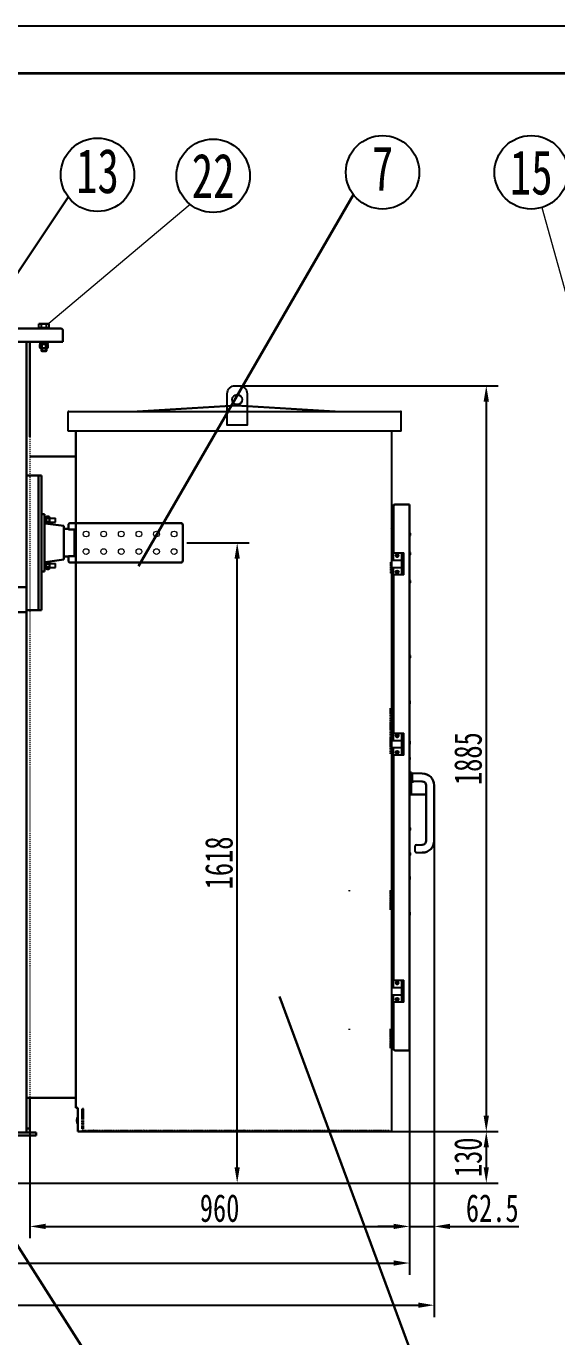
# Model space of a CAD drawing. Extents: x 54056 to 359947, y -41534 to 373650.
# Drawn here: x 81419 to 82760, y -27429 to -24117 of the extents above; entities that cross this region are included whole.
import ezdxf
from ezdxf.enums import TextEntityAlignment as Align

# ---------------------------------------------------------------- set-up
doc = ezdxf.new("R2010")
doc.units = 0
doc.header["$LTSCALE"] = 3
doc.header["$MEASUREMENT"] = 0
doc.linetypes.add('AI-Linetype-3', pattern=[1.693333, 0.846667, -0.846667])
doc.linetypes.add('HIDDEN', pattern=[0.2, 0.1, -0.1])
doc.layers.get('0').update_dxf_attribs({"linetype": 'CONTINUOUS', "lineweight": 30})
doc.layers.get('DEFPOINTS').update_dxf_attribs({"linetype": 'CONTINUOUS', "lineweight": 20})
for name, color, linetype, lineweight in [('02', 1, 'CONTINUOUS', 18), ('11', 3, 'CONTINUOUS', 18), ('DIM', 4, 'CONTINUOUS', 20), ('标注、文本', 3, 'CONTINUOUS', 25), ('粗实线', 7, 'CONTINUOUS', 35)]:
    doc.layers.add(name, color=color, linetype=linetype, lineweight=lineweight)
for name, color, linetype in [('02___PRT_ALL_AXES', 7, 'CONTINUOUS'), ('08', 1, 'CONTINUOUS'), ('CHAMFER', 7, 'CONTINUOUS'), ('DEFAULT_2', 8, 'HIDDEN'), ('ROUNDS', 7, 'CONTINUOUS')]:
    doc.layers.add(name, color=color, linetype=linetype)
doc.styles.get("Standard").update_dxf_attribs({"font": 'STFANGSO.TTF', "width": 0.7})
doc.dimstyles.new('1-15', dxfattribs={"dimscale": 20, "dimtxt": 3.5, "dimasz": 2, "dimexe": 1.5, "dimexo": 0.5, "dimgap": 0.5, "dimtad": 1, "dimtoh": 1, "dimdec": 1, "dimdsep": 46, "dimtxsty": 'Standard', "dimcen": 2.5, "dimclrd": 3, "dimclre": 3, "dimclrt": 3, "dimadec": 0, "dimazin": 2, "dimtfac": 1, "dimtdec": 1, "dimtmove": 0, "dimatfit": 2, "dimfxl": 1, "dimarcsym": 0})

# ---------------------------------------------------------------- blocks, each defined once
blk = doc.blocks.new('*D20')
at = {"color": 3, "linetype": 'ByBlock', "lineweight": -2, "transparency": 16777216}
for p, q in [((81824.8, -25422.2), (81982.3, -25422.2)), ((81952.3, -27000.2), (81952.3, -25462.2)), ((81103.3, -27040.2), (81982.3, -27040.2))]:
    blk.add_line(p, q, dxfattribs=at)
at = {"color": 3, "linetype": 'ByBlock', "transparency": 16777216}
for points in [[(81945.6, -25462.2), (81958.9, -25462.2), (81952.3, -25422.2)], [(81945.6, -27000.2), (81958.9, -27000.2), (81952.3, -27040.2)]]:
    blk.add_solid(points, dxfattribs=at)
at = {"layer": 'DEFPOINTS', "color": 0, "linetype": 'ByBlock', "transparency": 16777216}
for p in [(81814.8, -25422.2), (81952.3, -25422.2), (81093.3, -27040.2)]:
    blk.add_point(p, dxfattribs=at)
at = {"color": 3, "linetype": 'ByBlock', "lineweight": 30, "transparency": 16777216, "insert": (81906.4, -26231.2), "char_height": 70, "attachment_point": 5, "rotation": 90}
blk.add_mtext('1618', dxfattribs=at)
blk = doc.blocks.new('*D29')
at = {"color": 3, "linetype": 'ByBlock', "lineweight": -2, "transparency": 16777216}
for p, q in [((82387.8, -26680.4), (82387.8, -27179.9)), ((81427.8, -26835.2), (81427.8, -27179.9)), ((81467.8, -27149.9), (82347.8, -27149.9))]:
    blk.add_line(p, q, dxfattribs=at)
at = {"color": 3, "linetype": 'ByBlock', "transparency": 16777216}
for points in [[(81467.8, -27143.2), (81467.8, -27156.5), (81427.8, -27149.9)], [(82347.8, -27143.2), (82347.8, -27156.5), (82387.8, -27149.9)]]:
    blk.add_solid(points, dxfattribs=at)
at = {"layer": 'DEFPOINTS', "color": 0, "linetype": 'ByBlock', "transparency": 16777216}
for p in [(82387.8, -26670.4), (81427.8, -26825.2), (82387.8, -27149.9)]:
    blk.add_point(p, dxfattribs=at)
at = {"color": 3, "linetype": 'ByBlock', "lineweight": 30, "transparency": 16777216, "insert": (81907.8, -27103.9), "char_height": 70, "attachment_point": 5}
blk.add_mtext('960', dxfattribs=at)
blk = doc.blocks.new('*D30')
at = {"color": 3, "linetype": 'ByBlock', "lineweight": -2, "transparency": 16777216}
for p, q in [((82450.2, -26115.2), (82450.2, -27179.9)), ((82387.8, -27118.7), (82387.8, -27179.9)), ((82347.8, -27149.9), (82307.8, -27149.9)), ((82387.8, -27149.9), (82450.2, -27149.9)), ((82490.2, -27149.9), (82664.2, -27149.9))]:
    blk.add_line(p, q, dxfattribs=at)
at = {"color": 3, "linetype": 'ByBlock', "transparency": 16777216}
for points in [[(82347.8, -27143.2), (82347.8, -27156.5), (82387.8, -27149.9)], [(82490.2, -27143.2), (82490.2, -27156.5), (82450.2, -27149.9)]]:
    blk.add_solid(points, dxfattribs=at)
at = {"layer": 'DEFPOINTS', "color": 0, "linetype": 'ByBlock', "transparency": 16777216}
for p in [(82450.2, -26105.2), (82387.8, -27108.7), (82387.8, -27149.9)]:
    blk.add_point(p, dxfattribs=at)
at = {"color": 3, "linetype": 'ByBlock', "lineweight": 30, "transparency": 16777216, "insert": (82597.2, -27104), "char_height": 70, "attachment_point": 5}
blk.add_mtext('62.5', dxfattribs=at)
blk = doc.blocks.new('*D39')
at = {"color": 3, "linetype": 'ByBlock', "lineweight": -2, "transparency": 16777216}
for p, q in [((78919.8, -26731.8), (78919.8, -27272.4)), ((82387.8, -26944.9), (82387.8, -27272.4)), ((78959.8, -27242.4), (82347.8, -27242.4))]:
    blk.add_line(p, q, dxfattribs=at)
at = {"color": 3, "linetype": 'ByBlock', "transparency": 16777216}
for points in [[(78959.8, -27235.7), (78959.8, -27249.1), (78919.8, -27242.4)], [(82347.8, -27235.7), (82347.8, -27249.1), (82387.8, -27242.4)]]:
    blk.add_solid(points, dxfattribs=at)
at = {"layer": 'DEFPOINTS', "color": 0, "linetype": 'ByBlock', "transparency": 16777216}
for p in [(78919.8, -26721.8), (82387.8, -26934.9), (82387.8, -27242.4)]:
    blk.add_point(p, dxfattribs=at)
at = {"color": 3, "linetype": 'ByBlock', "lineweight": 30, "transparency": 16777216, "insert": (80653.8, -27196.6), "char_height": 70, "attachment_point": 5}
blk.add_mtext('3541', dxfattribs=at)
blk = doc.blocks.new('*D40')
at = {"color": 3, "linetype": 'ByBlock', "lineweight": -2, "transparency": 16777216}
for p, q in [((78857.3, -26436.5), (78857.3, -27379)), ((82450.2, -26935.8), (82450.2, -27379)), ((78897.3, -27349), (82410.2, -27349))]:
    blk.add_line(p, q, dxfattribs=at)
at = {"color": 3, "linetype": 'ByBlock', "transparency": 16777216}
for points in [[(78897.3, -27342.3), (78897.3, -27355.6), (78857.3, -27349)], [(82410.2, -27342.3), (82410.2, -27355.6), (82450.2, -27349)]]:
    blk.add_solid(points, dxfattribs=at)
at = {"layer": 'DEFPOINTS', "color": 0, "linetype": 'ByBlock', "transparency": 16777216}
for p in [(78857.3, -26426.5), (82450.2, -26925.8), (82450.2, -27349)]:
    blk.add_point(p, dxfattribs=at)
at = {"color": 3, "linetype": 'ByBlock', "lineweight": 30, "transparency": 16777216, "insert": (80653.8, -27303.1), "char_height": 70, "attachment_point": 5}
blk.add_mtext('3666', dxfattribs=at)
blk = doc.blocks.new('*D47')
at = {"color": 3, "linetype": 'ByBlock', "lineweight": -2, "transparency": 16777216}
for p, q in [((81962.3, -25025.2), (82612, -25025.2)), ((82582, -25065.2), (82582, -26870.2)), ((82142.4, -26910.2), (82612, -26910.2))]:
    blk.add_line(p, q, dxfattribs=at)
at = {"color": 3, "linetype": 'ByBlock', "transparency": 16777216}
for points in [[(82575.3, -25065.2), (82588.7, -25065.2), (82582, -25025.2)], [(82575.3, -26870.2), (82588.7, -26870.2), (82582, -26910.2)]]:
    blk.add_solid(points, dxfattribs=at)
at = {"layer": 'DEFPOINTS', "color": 0, "linetype": 'ByBlock', "transparency": 16777216}
for p in [(81952.3, -25025.2), (82132.4, -26910.2), (82582, -26910.2)]:
    blk.add_point(p, dxfattribs=at)
at = {"color": 3, "linetype": 'ByBlock', "lineweight": 30, "transparency": 16777216, "insert": (82536.1, -25967.7), "char_height": 70, "attachment_point": 5, "rotation": 90}
blk.add_mtext('1885', dxfattribs=at)
blk = doc.blocks.new('*D48')
at = {"color": 3, "linetype": 'ByBlock', "lineweight": -2, "transparency": 16777216}
for p, q in [((82360.9, -26910.2), (82612, -26910.2)), ((82582, -26950.2), (82582, -27000.2)), ((81054.8, -27040.2), (82612, -27040.2))]:
    blk.add_line(p, q, dxfattribs=at)
at = {"color": 3, "linetype": 'ByBlock', "transparency": 16777216}
for points in [[(82575.3, -26950.2), (82588.7, -26950.2), (82582, -26910.2)], [(82575.3, -27000.2), (82588.7, -27000.2), (82582, -27040.2)]]:
    blk.add_solid(points, dxfattribs=at)
at = {"layer": 'DEFPOINTS', "color": 0, "linetype": 'ByBlock', "transparency": 16777216}
for p in [(82350.9, -26910.2), (81044.8, -27040.2), (82582, -27040.2)]:
    blk.add_point(p, dxfattribs=at)
at = {"color": 3, "linetype": 'ByBlock', "lineweight": 30, "transparency": 16777216, "insert": (82536.1, -26975.2), "char_height": 70, "attachment_point": 5, "rotation": 90}
blk.add_mtext('130', dxfattribs=at)

msp = doc.modelspace()

# ---------------------------------------------------------------- linework, layer by layer
at = {"color": 1, "linetype": 'ByBlock'}
for p, q in [((81702.897, -25481.662), (82246.013, -24542.281)), ((80972.264, -25374.56), (81525.418, -24548.529)), ((80917.324, -26447.207), (81587.456, -27496.862)), ((82059.49, -26568.58), (82401.712, -27493.768))]:
    msp.add_line(p, q, dxfattribs=at)
at = {"color": 7, "linetype": 'Continuous'}
for p, q in [((79543.75, -24880.213), (81505.75, -24880.213)), ((81450.918, -24877.713), (81451.874, -24877.713)), ((81456.379, -24877.713), (81459.246, -24877.713)), ((81468.254, -24877.713), (81471.121, -24877.713)), ((81475.626, -24877.713), (81476.582, -24877.713)), ((81511.75, -24914.213), (81511.75, -24886.213)), ((81511.75, -24914.213), (81358.75, -24914.213)), ((81427.75, -24914.213), (81427.75, -25154.013)), ((81453.735, -24928.109), (81453.735, -24922.317)), ((81454.55, -24919.813), (81472.95, -24919.813)), ((81456.239, -24930.613), (81471.261, -24930.613)), ((81457.4, -24930.613), (81457.4, -24936.768)), ((81470.1, -24936.768), (81457.4, -24936.768)), ((81458.67, -24938.038), (81457.4, -24936.768)), ((81458.353, -24938.038), (81469.148, -24938.038)), ((81458.743, -24928.109), (81458.743, -24922.317)), ((81468.758, -24928.109), (81468.758, -24922.317)), ((81468.83, -24938.038), (81470.1, -24936.768)), ((81470.1, -24930.613), (81470.1, -24936.768)), ((81472.754, -24919.813), (81472.754, -24919.807)), ((81472.95, -24919.813), (81472.95, -24917.04)), ((81473.765, -24928.109), (81473.765, -24922.317)), ((81949.75, -25075.013), (81699.75, -25090.013)), ((81949.75, -25075.013), (82199.75, -25090.013)), ((81544.75, -26850.213), (81544.75, -25140.013)), ((81457.75, -25252.213), (81419.75, -25252.213)), ((81449.75, -25252.213), (81449.75, -25592.213)), ((81457.75, -25252.213), (81457.75, -25592.213)), ((82347.25, -25447.213), (82347.25, -25329.213)), ((82350.294, -25325.827), (82351.25, -25325.213)), ((82351.25, -25325.213), (82387.75, -25325.213)), ((82387.75, -26705.213), (82387.75, -25325.213)), ((81469.35, -25372.413), (81469.35, -25357.013)), ((81475.529, -25355.828), (81471.571, -25355.828)), ((81475.529, -25360.27), (81471.571, -25360.27)), ((81475.529, -25369.155), (81471.571, -25369.155)), ((81477.75, -25358.049), (81477.75, -25371.377)), ((81469.35, -25372.413), (81467.077, -25372.413)), ((81469.35, -25372.244), (81469.344, -25372.245)), ((81475.529, -25373.598), (81471.571, -25373.598)), ((82342.518, -25392.213), (82347.25, -25392.213)), ((82344.25, -25388.213), (82347.25, -25388.213)), ((81469.35, -25487.413), (81467.077, -25487.413)), ((81469.35, -25487.244), (81469.344, -25487.245)), ((81469.35, -25487.413), (81469.35, -25472.013)), ((81475.529, -25470.828), (81471.571, -25470.828)), ((81475.529, -25475.27), (81471.571, -25475.27)), ((81475.529, -25484.155), (81471.571, -25484.155)), ((81475.529, -25488.598), (81471.571, -25488.598)), ((81477.75, -25473.049), (81477.75, -25486.377)), ((82347.25, -25902.903), (82347.25, -25503.213)), ((81419.75, -25534.213), (80816.315, -25534.213)), ((81419.75, -25504.213), (81419.75, -25567.213)), ((80816.315, -25597.213), (81419.75, -25597.213)), ((81457.75, -25592.213), (81419.75, -25592.213)), ((82347.25, -26273.213), (82347.25, -25958.903)), ((82430.25, -26175.213), (82430.25, -26035.213)), ((82450.25, -26175.213), (82450.25, -26035.213)), ((82347.25, -26527.213), (82347.25, -26273.213)), ((82347.25, -26701.213), (82347.25, -26583.213)), ((82342.518, -26638.213), (82347.25, -26638.213)), ((82344.25, -26642.213), (82347.25, -26642.213)), ((82350.294, -26704.598), (82351.25, -26705.213)), ((82351.25, -26705.213), (82387.75, -26705.213)), ((81427.75, -26912.213), (81427.75, -26825.213)), ((81544.75, -26850.213), (81549.75, -26850.213)), ((81549.75, -26910.213), (81549.75, -26850.213)), ((81443.75, -26912.213), (79605.75, -26912.213)), ((79605.75, -26920.213), (81443.75, -26920.213)), ((81427.75, -26902.213), (81419.75, -26902.213)), ((81419.75, -26909.213), (81419.75, -26912.213)), ((81443.75, -26912.213), (81443.75, -26920.213)), ((81549.75, -26910.213), (82338.25, -26910.213))]:
    msp.add_line(p, q, dxfattribs=at)
at = {"color": 3, "linetype": 'Continuous'}
for p, q in [((81419.75, -26909.213), (81419.75, -24914.213)), ((81427.75, -25204.013), (81544.75, -25204.013)), ((82342.25, -25391.713), (82347.25, -25391.713)), ((82344.25, -25390.213), (82347.25, -25390.213)), ((82391.75, -26027.713), (82391.75, -26058.213)), ((82397.75, -26026.213), (82394.75, -26026.213)), ((82397.75, -26025.213), (82397.75, -26026.213)), ((82391.75, -26058.213), (82427.103, -26058.213)), ((82344.25, -26640.213), (82347.25, -26640.213)), ((81419.75, -26825.213), (81544.75, -26825.213))]:
    msp.add_line(p, q, dxfattribs=at)
at = {"color": 2, "linetype": 'Continuous'}
for p, q in [((81458.353, -24938.038), (81458.353, -24930.613)), ((81469.148, -24938.038), (81469.148, -24930.613))]:
    msp.add_line(p, q, dxfattribs=at)
at = {"color": 6, "linetype": 'Continuous'}
for p, q in [((81457.75, -25349.713), (81464.75, -25349.713)), ((81464.75, -25494.713), (81464.75, -25349.713)), ((81513.75, -25379.713), (81466.75, -25373.597)), ((81513.75, -25464.713), (81513.75, -25379.713)), ((81525.75, -25387.213), (81513.75, -25387.213)), ((81525.75, -25377.213), (81525.75, -25388.672)), ((81540.75, -25388.672), (81525.75, -25388.672)), ((81530.75, -25372.213), (81809.75, -25372.213)), ((81540.75, -25455.754), (81540.75, -25388.672)), ((81542.75, -25453.66), (81542.75, -25390.766)), ((81814.75, -25377.213), (81814.75, -25467.213)), ((81513.75, -25464.713), (81466.75, -25470.828)), ((81525.75, -25457.213), (81513.75, -25457.213)), ((81525.75, -25455.754), (81525.75, -25467.213)), ((81540.75, -25455.754), (81525.75, -25455.754)), ((81457.75, -25494.713), (81464.75, -25494.713)), ((81530.75, -25472.213), (81809.75, -25472.213))]:
    msp.add_line(p, q, dxfattribs=at)
at = {"color": 7, "linetype": 'Continuous'}
for centre, radius, start, end in [((81505.75, -24886.213), 6, 0, 90), ((81456.239, -24922.317), 2.504, 90, 179.999794), ((81456.239, -24928.109), 2.504, 180.000002, 270), ((81471.261, -24922.317), 2.504, 0, 90), ((81471.261, -24928.109), 2.504, 270, 359.999871), ((82351.25, -25329.213), 4, 97.5, 180), ((82383.75, -25329.213), 4, 0, 5.612139), ((81471.571, -25358.049), 2.221, 90.000206, 180), ((81471.571, -25371.377), 2.221, 180, 270), ((81475.529, -25358.049), 2.221, 0, 90), ((81475.529, -25371.377), 2.221, 270.000129, 0), ((82344.25, -25386.213), 2, 180, 270), ((81471.571, -25473.049), 2.221, 90.000206, 180), ((81471.571, -25486.377), 2.221, 180, 270), ((81475.529, -25473.049), 2.221, 0, 90), ((81475.529, -25486.377), 2.221, 270.000129, 0), ((82420.25, -26035.213), 30, 0, 90), ((82420.25, -26035.213), 10, 0, 90), ((82420.25, -26175.213), 30, 270, 0), ((82420.25, -26175.213), 10, 270, 0), ((82344.25, -26644.213), 2, 90, 180), ((82351.25, -26701.213), 4, 180, 262.5), ((82383.75, -26701.213), 4, 354.387861, 0)]:
    msp.add_arc(centre, radius, start, end, dxfattribs=at)
at = {"color": 6, "linetype": 'Continuous'}
for centre, radius, start, end in [((81530.75, -25377.213), 5, 90, 180), ((80791.149, -26107.088), 1038.279, 43.623292, 43.783031), ((81809.75, -25377.213), 5, 0, 90), ((81530.75, -25467.213), 5, 180, 270), ((80791.15, -24737.339), 1038.278, 316.216969, 316.376708), ((81809.75, -25467.213), 5, 270, 0)]:
    msp.add_arc(centre, radius, start, end, dxfattribs=at)
at = {"color": 3, "linetype": 'Continuous'}
for centre, start, end in [((82344.25, -25386.213), 240, 270), ((82344.25, -26644.213), 90, 120)]:
    msp.add_arc(centre, 4, start, end, dxfattribs=at)
at = {"color": 7, "linetype": 'Continuous'}
for centre, start_param, end_param in [((81463.75, -24916.54), 4.50586417, 4.7015192), ((81463.75, -24917.04), -1.74572081, -1.55277716)]:
    msp.add_ellipse(centre, major_axis=(0, 15.935), ratio=0.57735027, start_param=start_param, end_param=end_param, dxfattribs=at)
at = {"color": 7, "linetype": 'Continuous', "extrusion": (0, 0, -1)}
for centre, start_param, end_param in [((81466.577, -25364.713), 4.50335866, 4.6994016), ((81467.077, -25364.713), -1.74207878, -1.54954947), ((81466.577, -25479.713), 4.50335866, 4.6994016), ((81467.077, -25479.713), -1.74207878, -1.54954947)]:
    msp.add_ellipse(centre, major_axis=(-13.337, 0), ratio=0.57735027, start_param=start_param, end_param=end_param, dxfattribs=at)
at = {"color": 7, "linetype": 'Continuous'}
for points, knots in [([(81457.4, -24920.288), (81457.073, -24920.166), (81456.37, -24920.061), (81455.291, -24920.145), (81454.083, -24920.746), (81453.735, -24921.759), (81453.735, -24922.317)], [0, 0, 0, 0, 0.21402881, 0.42639064, 0.65847804, 1, 1, 1, 1]), ([(81453.735, -24928.109), (81453.735, -24928.667), (81454.083, -24929.679), (81455.291, -24930.281), (81456.37, -24930.364), (81457.073, -24930.26), (81457.4, -24930.137)], [0, 0, 0, 0, 0.34145674, 0.57354176, 0.78593156, 1, 1, 1, 1]), ([(81458.743, -24922.317), (81458.743, -24921.811), (81458.471, -24920.908), (81457.724, -24920.409), (81457.4, -24920.288)], [0, 0, 0, 0, 0.5933627, 1, 1, 1, 1]), ([(81457.4, -24930.137), (81457.725, -24930.016), (81458.471, -24929.518), (81458.743, -24928.614), (81458.743, -24928.109)], [0, 0, 0, 0, 0.40666675, 1, 1, 1, 1]), ([(81468.758, -24922.317), (81468.758, -24922.071), (81468.598, -24921.572), (81468.066, -24921.035), (81467.414, -24920.666), (81466.473, -24920.339), (81465.24, -24920.141), (81463.751, -24920.078), (81462.261, -24920.141), (81461.028, -24920.338), (81460.087, -24920.666), (81459.435, -24921.035), (81458.902, -24921.572), (81458.743, -24922.071), (81458.743, -24922.317)], [0, 0, 0, 0, 0.06199823, 0.12437312, 0.18692444, 0.24953569, 0.37469455, 0.49995138, 0.62521328, 0.75039149, 0.81301921, 0.8755882, 0.93799288, 1, 1, 1, 1]), ([(81458.743, -24928.109), (81458.743, -24928.355), (81458.902, -24928.853), (81459.434, -24929.39), (81460.086, -24929.76), (81461.027, -24930.087), (81462.26, -24930.285), (81463.749, -24930.348), (81465.239, -24930.285), (81466.472, -24930.087), (81467.413, -24929.76), (81468.065, -24929.391), (81468.598, -24928.854), (81468.758, -24928.355), (81468.758, -24928.109)], [0, 0, 0, 0, 0.06199761, 0.12437229, 0.18692411, 0.24953496, 0.37469347, 0.49995046, 0.62521269, 0.75039194, 0.81302006, 0.87558856, 0.93799121, 1, 1, 1, 1]), ([(81470.1, -24920.288), (81469.775, -24920.41), (81469.029, -24920.908), (81468.758, -24921.811), (81468.758, -24922.317)], [0, 0, 0, 0, 0.40667188, 1, 1, 1, 1]), ([(81468.758, -24928.109), (81468.758, -24928.614), (81469.029, -24929.518), (81469.775, -24930.016), (81470.1, -24930.138)], [0, 0, 0, 0, 0.59330645, 1, 1, 1, 1]), ([(81473.765, -24922.317), (81473.765, -24921.759), (81473.417, -24920.746), (81472.209, -24920.145), (81471.13, -24920.061), (81470.427, -24920.166), (81470.1, -24920.288)], [0, 0, 0, 0, 0.34149275, 0.57356865, 0.78594439, 1, 1, 1, 1]), ([(81470.1, -24930.138), (81470.427, -24930.26), (81471.13, -24930.364), (81472.209, -24930.281), (81473.417, -24929.68), (81473.765, -24928.667), (81473.765, -24928.109)], [0, 0, 0, 0, 0.21404041, 0.42641215, 0.65850915, 1, 1, 1, 1]), ([(82347.25, -25329.213), (82347.25, -25328.964), (82347.385, -25328.425), (82347.698, -25327.978), (82347.885, -25327.758)], [0, 0, 0, 0, 0.46220501, 1, 1, 1, 1]), ([(82347.885, -25327.758), (82348.07, -25327.54), (82348.509, -25327.114), (82348.989, -25326.738), (82349.25, -25326.546)], [0, 0, 0, 0, 0.46848833, 1, 1, 1, 1]), ([(82349.25, -25326.546), (82349.417, -25326.423), (82349.762, -25326.18), (82350.114, -25325.945), (82350.294, -25325.827)], [0, 0, 0, 0, 0.49032365, 1, 1, 1, 1]), ([(81470.166, -25359.714), (81470.022, -25359.566), (81469.801, -25359.228), (81469.642, -25358.671), (81469.592, -25358.12), (81469.628, -25357.38), (81469.896, -25356.571), (81470.659, -25355.954), (81471.243, -25355.828), (81471.571, -25355.828)], [0, 0, 0, 0, 0.12086787, 0.23040295, 0.33683173, 0.44300844, 0.66582305, 0.80783305, 1, 1, 1, 1]), ([(81471.571, -25373.598), (81471.243, -25373.598), (81470.66, -25373.471), (81469.897, -25372.855), (81469.628, -25372.046), (81469.592, -25371.305), (81469.642, -25370.755), (81469.801, -25370.198), (81470.022, -25369.86), (81470.166, -25369.712)], [0, 0, 0, 0, 0.19213955, 0.33415834, 0.55696957, 0.66315436, 0.76959362, 0.87913596, 1, 1, 1, 1]), ([(81471.571, -25369.155), (81471.353, -25369.155), (81470.911, -25369.014), (81470.434, -25368.541), (81470.107, -25367.963), (81469.816, -25367.128), (81469.641, -25366.035), (81469.585, -25364.713), (81469.641, -25363.392), (81469.816, -25362.298), (81470.107, -25361.463), (81470.434, -25360.884), (81470.911, -25360.412), (81471.353, -25360.27), (81471.571, -25360.27)], [0, 0, 0, 0, 0.06199776, 0.12437268, 0.18692419, 0.24953559, 0.37469468, 0.49995174, 0.6252139, 0.75039231, 0.81302006, 0.87558907, 0.93799346, 1, 1, 1, 1]), ([(81471.571, -25360.27), (81471.28, -25360.27), (81470.758, -25360.17), (81470.321, -25359.873), (81470.166, -25359.714)], [0, 0, 0, 0, 0.56614413, 1, 1, 1, 1]), ([(81470.166, -25369.712), (81470.321, -25369.552), (81470.758, -25369.256), (81471.28, -25369.155), (81471.571, -25369.155)], [0, 0, 0, 0, 0.43384932, 1, 1, 1, 1]), ([(81475.529, -25355.828), (81475.857, -25355.828), (81476.44, -25355.954), (81477.203, -25356.571), (81477.472, -25357.379), (81477.508, -25358.12), (81477.458, -25358.671), (81477.299, -25359.228), (81477.078, -25359.566), (81476.934, -25359.714)], [0, 0, 0, 0, 0.19212095, 0.33411337, 0.55693157, 0.66312148, 0.76956642, 0.87911667, 1, 1, 1, 1]), ([(81476.934, -25359.714), (81476.779, -25359.873), (81476.342, -25360.17), (81475.82, -25360.27), (81475.529, -25360.27)], [0, 0, 0, 0, 0.43388917, 1, 1, 1, 1]), ([(81475.529, -25360.27), (81475.747, -25360.27), (81476.189, -25360.412), (81476.665, -25360.884), (81476.993, -25361.462), (81477.284, -25362.297), (81477.459, -25363.391), (81477.515, -25364.712), (81477.459, -25366.034), (81477.284, -25367.128), (81476.993, -25367.963), (81476.666, -25368.541), (81476.189, -25369.014), (81475.747, -25369.155), (81475.529, -25369.155)], [0, 0, 0, 0, 0.06199013, 0.12436241, 0.18691449, 0.24952715, 0.37469153, 0.49995449, 0.62522295, 0.75040637, 0.81303343, 0.87560302, 0.93800009, 1, 1, 1, 1]), ([(81475.529, -25369.155), (81475.82, -25369.155), (81476.342, -25369.256), (81476.779, -25369.552), (81476.934, -25369.712)], [0, 0, 0, 0, 0.56612939, 1, 1, 1, 1]), ([(81476.934, -25369.712), (81477.078, -25369.86), (81477.299, -25370.198), (81477.458, -25370.755), (81477.508, -25371.305), (81477.472, -25372.046), (81477.203, -25372.855), (81476.44, -25373.471), (81475.857, -25373.598), (81475.529, -25373.598)], [0, 0, 0, 0, 0.12085414, 0.23039089, 0.33682494, 0.44300745, 0.66583831, 0.8078558, 1, 1, 1, 1]), ([(81470.166, -25474.714), (81470.022, -25474.566), (81469.801, -25474.228), (81469.642, -25473.671), (81469.592, -25473.12), (81469.628, -25472.38), (81469.896, -25471.571), (81470.659, -25470.954), (81471.243, -25470.828), (81471.571, -25470.828)], [0, 0, 0, 0, 0.12086787, 0.23040295, 0.33683173, 0.44300844, 0.66582305, 0.80783305, 1, 1, 1, 1]), ([(81471.571, -25488.598), (81471.243, -25488.598), (81470.66, -25488.471), (81469.897, -25487.855), (81469.628, -25487.046), (81469.592, -25486.305), (81469.642, -25485.755), (81469.801, -25485.198), (81470.022, -25484.86), (81470.166, -25484.712)], [0, 0, 0, 0, 0.19213955, 0.33415834, 0.55696957, 0.66315436, 0.76959362, 0.87913596, 1, 1, 1, 1]), ([(81471.571, -25484.155), (81471.353, -25484.155), (81470.911, -25484.014), (81470.434, -25483.541), (81470.107, -25482.963), (81469.816, -25482.128), (81469.641, -25481.035), (81469.585, -25479.713), (81469.641, -25478.392), (81469.816, -25477.298), (81470.107, -25476.463), (81470.434, -25475.884), (81470.911, -25475.412), (81471.353, -25475.27), (81471.571, -25475.27)], [0, 0, 0, 0, 0.06199776, 0.12437268, 0.18692419, 0.24953559, 0.37469468, 0.49995174, 0.6252139, 0.75039231, 0.81302006, 0.87558907, 0.93799346, 1, 1, 1, 1]), ([(81471.571, -25475.27), (81471.28, -25475.27), (81470.758, -25475.17), (81470.321, -25474.873), (81470.166, -25474.714)], [0, 0, 0, 0, 0.56614413, 1, 1, 1, 1]), ([(81470.166, -25484.712), (81470.321, -25484.552), (81470.758, -25484.256), (81471.28, -25484.155), (81471.571, -25484.155)], [0, 0, 0, 0, 0.43384932, 1, 1, 1, 1]), ([(81475.529, -25470.828), (81475.857, -25470.828), (81476.44, -25470.954), (81477.203, -25471.571), (81477.472, -25472.379), (81477.508, -25473.12), (81477.458, -25473.671), (81477.299, -25474.228), (81477.078, -25474.566), (81476.934, -25474.714)], [0, 0, 0, 0, 0.19212095, 0.33411337, 0.55693157, 0.66312148, 0.76956642, 0.87911667, 1, 1, 1, 1]), ([(81476.934, -25474.714), (81476.779, -25474.873), (81476.342, -25475.17), (81475.82, -25475.27), (81475.529, -25475.27)], [0, 0, 0, 0, 0.43388917, 1, 1, 1, 1]), ([(81475.529, -25475.27), (81475.747, -25475.27), (81476.189, -25475.412), (81476.665, -25475.884), (81476.993, -25476.462), (81477.284, -25477.297), (81477.459, -25478.391), (81477.515, -25479.712), (81477.459, -25481.034), (81477.284, -25482.128), (81476.993, -25482.963), (81476.666, -25483.541), (81476.189, -25484.014), (81475.747, -25484.155), (81475.529, -25484.155)], [0, 0, 0, 0, 0.06199013, 0.12436241, 0.18691449, 0.24952715, 0.37469153, 0.49995449, 0.62522295, 0.75040637, 0.81303343, 0.87560302, 0.93800009, 1, 1, 1, 1]), ([(81475.529, -25484.155), (81475.82, -25484.155), (81476.342, -25484.256), (81476.779, -25484.552), (81476.934, -25484.712)], [0, 0, 0, 0, 0.56612939, 1, 1, 1, 1]), ([(81476.934, -25484.712), (81477.078, -25484.86), (81477.299, -25485.198), (81477.458, -25485.755), (81477.508, -25486.305), (81477.472, -25487.046), (81477.203, -25487.855), (81476.44, -25488.471), (81475.857, -25488.598), (81475.529, -25488.598)], [0, 0, 0, 0, 0.12085414, 0.23039089, 0.33682494, 0.44300745, 0.66583831, 0.8078558, 1, 1, 1, 1]), ([(82347.25, -26701.213), (82347.25, -26701.461), (82347.385, -26702.001), (82347.698, -26702.447), (82347.885, -26702.668)], [0, 0, 0, 0, 0.46220501, 1, 1, 1, 1]), ([(82347.885, -26702.668), (82348.07, -26702.885), (82348.509, -26703.311), (82348.989, -26703.688), (82349.25, -26703.879)], [0, 0, 0, 0, 0.46848833, 1, 1, 1, 1]), ([(82349.25, -26703.879), (82349.417, -26704.002), (82349.762, -26704.246), (82350.114, -26704.48), (82350.294, -26704.598)], [0, 0, 0, 0, 0.49032365, 1, 1, 1, 1])]:
    msp.add_open_spline(points, degree=3, knots=knots, dxfattribs=at)
at = {"color": 3, "linetype": 'Continuous'}
msp.add_open_spline([(82430.25, -26056.057), (82430.003, -26056.373), (82429.194, -26057.343), (82427.993, -26058.213), (82427.103, -26058.213)], degree=3, knots=[0, 0, 0, 0, 0.31042514, 1, 1, 1, 1], dxfattribs=at)
at = {"layer": '02'}
for p, q in [((81833.815, -24567.379), (81475.75, -24867.756)), ((82722.47, -24574.675), (83075.206, -25842.82))]:
    msp.add_line(p, q, dxfattribs=at)
at = {"layer": '02___PRT_ALL_AXES', "color": 7, "linetype": 'Continuous'}
for p, q in [((81452.638, -24868.467), (81450.918, -24869.179)), ((81450.918, -24877.713), (81450.918, -24869.179)), ((81452.638, -24868.467), (81474.863, -24868.467)), ((81457.334, -24877.713), (81457.334, -24869.179)), ((81470.166, -24877.713), (81470.166, -24869.179)), ((81474.863, -24868.467), (81476.582, -24869.179)), ((81476.582, -24877.713), (81476.582, -24869.179)), ((81451.75, -24880.213), (81451.75, -24877.713)), ((81451.874, -24877.713), (81456.379, -24877.713)), ((81459.246, -24877.713), (81468.254, -24877.713)), ((81471.121, -24877.713), (81475.626, -24877.713)), ((81475.75, -24880.213), (81475.75, -24877.713)), ((81451.75, -24914.213), (81451.75, -24916.713)), ((81475.75, -24916.713), (81451.75, -24916.713)), ((81454.55, -24919.813), (81454.55, -24916.713)), ((81475.75, -24914.213), (81475.75, -24916.713)), ((82342.25, -25140.013), (82342.25, -26910.213)), ((81466.75, -25354.713), (81464.75, -25354.713)), ((81466.75, -25354.713), (81466.75, -25374.713)), ((81469.35, -25357.013), (81466.75, -25357.013)), ((81477.75, -25359.713), (81492.75, -25359.713)), ((81477.75, -25369.713), (81492.75, -25369.713)), ((81492.75, -25369.713), (81492.75, -25359.713)), ((81466.75, -25374.713), (81464.75, -25374.713)), ((82388.75, -25398.713), (82387.75, -25398.713)), ((82388.75, -25402.713), (82387.75, -25402.713)), ((82388.75, -25404.713), (82388.75, -25396.713)), ((82390.45, -25403.494), (82390.45, -25397.931)), ((81466.75, -25469.713), (81464.75, -25469.713)), ((81466.75, -25469.713), (81466.75, -25489.713)), ((82347.25, -25466.213), (82347.25, -25447.213)), ((82388.75, -25447.713), (82387.75, -25447.713)), ((82388.75, -25451.713), (82387.75, -25451.713)), ((82388.75, -25453.713), (82388.75, -25445.713)), ((82390.45, -25452.494), (82390.45, -25446.931)), ((81466.75, -25489.713), (81464.75, -25489.713)), ((81469.35, -25472.013), (81466.75, -25472.013)), ((81477.75, -25474.713), (81492.75, -25474.713)), ((81477.75, -25484.713), (81492.75, -25484.713)), ((81492.75, -25484.713), (81492.75, -25474.713)), ((82347.25, -25503.213), (82347.25, -25484.213)), ((82388.65, -25518.213), (82387.75, -25518.213)), ((82388.65, -25522.213), (82387.75, -25522.213)), ((82388.65, -25524.213), (82388.65, -25516.213)), ((82390.35, -25522.994), (82390.35, -25517.431)), ((82388.65, -25708.213), (82387.75, -25708.213)), ((82388.65, -25712.213), (82387.75, -25712.213)), ((82388.65, -25714.213), (82388.65, -25706.213)), ((82390.35, -25712.994), (82390.35, -25707.431)), ((82388.25, -25823.213), (82387.75, -25823.213)), ((82388.25, -25827.213), (82387.75, -25827.213)), ((82388.25, -25829.213), (82388.25, -25821.213)), ((82389.95, -25827.994), (82389.95, -25822.431)), ((82347.25, -25921.903), (82347.25, -25902.903)), ((82388.25, -25925.213), (82387.75, -25925.213)), ((82388.25, -25929.213), (82387.75, -25929.213)), ((82388.25, -25931.213), (82388.25, -25923.213)), ((82389.95, -25929.994), (82389.95, -25924.431)), ((82347.25, -25958.903), (82347.25, -25939.903)), ((82389.45, -25969.994), (82389.45, -25964.431)), ((82389.45, -26018.994), (82389.45, -26013.431)), ((82420.25, -26005.213), (82395.75, -26005.213)), ((82395.75, -26025.213), (82395.75, -26005.213)), ((82420.25, -26025.213), (82395.75, -26025.213)), ((82388.75, -26045.213), (82387.75, -26045.213)), ((82388.75, -26049.213), (82387.75, -26049.213)), ((82387.75, -26058.713), (82397.25, -26058.713)), ((82388.75, -26051.213), (82388.75, -26043.213)), ((82390.45, -26049.994), (82390.45, -26044.431)), ((82397.25, -26058.713), (82397.344, -26058.68)), ((82410.156, -26058.68), (82410.25, -26058.713)), ((82410.25, -26058.713), (82415.25, -26058.713)), ((82388.75, -26143.713), (82387.75, -26143.713)), ((82388.75, -26147.713), (82387.75, -26147.713)), ((82388.75, -26149.713), (82388.75, -26141.713)), ((82390.45, -26148.494), (82390.45, -26142.931)), ((82388.75, -26206.713), (82387.75, -26206.713)), ((82388.75, -26210.713), (82387.75, -26210.713)), ((82388.75, -26212.713), (82388.75, -26204.713)), ((82390.45, -26211.494), (82390.45, -26205.931)), ((82388.25, -26273.213), (82388.25, -26265.213)), ((82388.25, -26267.213), (82387.75, -26267.213)), ((82388.25, -26271.213), (82387.75, -26271.213)), ((82389.95, -26271.994), (82389.95, -26266.431)), ((82388.25, -26357.213), (82387.75, -26357.213)), ((82388.25, -26361.213), (82387.75, -26361.213)), ((82388.25, -26363.213), (82388.25, -26355.213)), ((82389.95, -26361.994), (82389.95, -26356.431)), ((82347.25, -26546.213), (82347.25, -26527.213)), ((82347.25, -26583.213), (82347.25, -26564.213)), ((82342.25, -26910.213), (82338.25, -26910.213)), ((82342.25, -26910.213), (82338.25, -26910.213))]:
    msp.add_line(p, q, dxfattribs=at)
at = {"layer": '02___PRT_ALL_AXES', "color": 8, "linetype": 'HIDDEN'}
for p, q in [((81590.25, -26907.213), (81589.25, -26907.213)), ((81589.25, -26910.213), (81589.25, -26907.213)), ((81590.25, -26910.213), (81589.25, -26910.213)), ((81590.25, -26910.213), (81590.25, -26907.213)), ((81715.25, -26907.213), (81714.25, -26907.213)), ((81714.25, -26910.213), (81714.25, -26907.213)), ((81715.25, -26910.213), (81714.25, -26910.213)), ((81715.25, -26910.213), (81715.25, -26907.213)), ((81845.25, -26907.213), (81844.25, -26907.213)), ((81844.25, -26910.213), (81844.25, -26907.213)), ((81845.25, -26910.213), (81844.25, -26910.213)), ((81845.25, -26910.213), (81845.25, -26907.213)), ((81970.25, -26907.213), (81969.25, -26907.213)), ((81969.25, -26910.213), (81969.25, -26907.213)), ((81970.25, -26910.213), (81969.25, -26910.213)), ((81970.25, -26910.213), (81970.25, -26907.213))]:
    msp.add_line(p, q, dxfattribs=at)
at = {"layer": '02___PRT_ALL_AXES', "color": 7, "linetype": 'Continuous'}
for centre in [(82356.75, -25454.213), (82356.75, -25496.213), (82356.75, -25909.903), (82356.75, -25951.903), (82356.75, -26534.213), (82356.75, -26576.213)]:
    msp.add_circle(centre, 4, dxfattribs=at)
for centre, radius, start, end in [((82388.75, -25398.508), 1.795, 18.734269, 90), ((82388.75, -25402.918), 1.795, 270, 341.265731), ((82359.75, -25454.213), 4.5, 118.7551, 241.2449), ((82388.75, -25447.508), 1.795, 18.734269, 90), ((82388.75, -25451.918), 1.795, 270, 341.265731), ((82359.75, -25496.213), 4.5, 118.7551, 241.2449), ((82388.65, -25518.008), 1.795, 18.734269, 90), ((82388.65, -25522.418), 1.795, 270, 341.265731), ((82388.65, -25708.008), 1.795, 18.734269, 90), ((82388.65, -25712.418), 1.795, 270, 341.265731), ((82388.25, -25823.008), 1.795, 18.734269, 90), ((82388.25, -25827.418), 1.795, 270, 341.265731), ((82359.75, -25909.903), 4.5, 118.7551, 241.2449), ((82388.25, -25925.008), 1.795, 18.734269, 90), ((82388.25, -25929.418), 1.795, 270, 341.265731), ((82359.75, -25951.903), 4.5, 118.7551, 241.2449), ((82387.75, -25965.008), 1.795, 18.734269, 90), ((82387.75, -25969.418), 1.795, 270, 341.265731), ((82387.75, -26014.008), 1.795, 18.734269, 90), ((82387.75, -26018.418), 1.795, 270, 341.265731), ((82388.75, -26045.008), 1.795, 18.734269, 90), ((82388.75, -26049.418), 1.795, 270, 341.265731), ((82388.75, -26143.508), 1.795, 18.734269, 90), ((82388.75, -26147.918), 1.795, 270, 341.265731), ((82388.75, -26206.508), 1.795, 18.734269, 90), ((82388.75, -26210.918), 1.795, 270, 341.265731), ((82388.25, -26267.008), 1.795, 18.734269, 90), ((82388.25, -26271.418), 1.795, 270, 341.265731), ((82388.25, -26357.008), 1.795, 18.734269, 90), ((82388.25, -26361.418), 1.795, 270, 341.265731), ((82359.75, -26534.213), 4.5, 118.7551, 241.2449), ((82359.75, -26576.213), 4.5, 118.7551, 241.2449), ((81562.65, -26882.213), 16.9, 139.883503, 220.116497)]:
    msp.add_arc(centre, radius, start, end, dxfattribs=at)
for points, knots in [([(81452.674, -24868.622), (81452.526, -24868.653), (81451.928, -24868.796), (81451.346, -24869.002), (81450.918, -24869.179)], [0, 0, 0, 0, 0.24617461, 1, 1, 1, 1]), ([(81454.126, -24868.467), (81454.005, -24868.467), (81453.518, -24868.48), (81453.032, -24868.547), (81452.674, -24868.622)], [0, 0, 0, 0, 0.24885981, 1, 1, 1, 1]), ([(81457.334, -24869.179), (81456.817, -24868.965), (81456.025, -24868.694), (81454.939, -24868.5), (81454.396, -24868.467), (81454.126, -24868.467)], [0, 0, 0, 0, 0.50776307, 0.7551173, 1, 1, 1, 1]), ([(81463.75, -24868.467), (81462.673, -24868.467), (81460.517, -24868.601), (81458.389, -24868.961), (81457.334, -24869.179)], [0, 0, 0, 0, 0.4999515, 1, 1, 1, 1]), ([(81470.166, -24869.179), (81469.111, -24868.961), (81466.983, -24868.601), (81464.827, -24868.467), (81463.75, -24868.467)], [0, 0, 0, 0, 0.50004396, 1, 1, 1, 1]), ([(81473.374, -24868.467), (81473.104, -24868.467), (81472.561, -24868.5), (81471.475, -24868.694), (81470.683, -24868.965), (81470.166, -24869.179)], [0, 0, 0, 0, 0.2448803, 0.49223258, 1, 1, 1, 1]), ([(81476.582, -24869.179), (81476.065, -24868.965), (81475.273, -24868.694), (81474.186, -24868.5), (81473.643, -24868.467), (81473.374, -24868.467)], [0, 0, 0, 0, 0.50776307, 0.7551173, 1, 1, 1, 1]), ([(82397.344, -26058.68), (82397.415, -26058.655), (82397.912, -26058.485), (82398.415, -26058.332), (82398.85, -26058.213)], [0, 0, 0, 0, 0.14179427, 1, 1, 1, 1]), ([(82408.65, -26058.213), (82408.829, -26058.262), (82409.334, -26058.406), (82409.834, -26058.568), (82410.156, -26058.68)], [0, 0, 0, 0, 0.35171036, 1, 1, 1, 1])]:
    msp.add_open_spline(points, degree=3, knots=knots, dxfattribs=at)
at = {"layer": '08', "color": 1}
for centre in [(81599.114, -24492.114), (81891.51, -24494.68), (82319.709, -24485.866), (82695.51, -24485.866)]:
    msp.add_circle(centre, 92.811, dxfattribs=at)
at = {"layer": 'CHAMFER', "color": 7, "linetype": 'Continuous'}
for p, q in [((82342.25, -25466.213), (82373.25, -25466.213)), ((82347.25, -25447.213), (82373.25, -25447.213)), ((82368.25, -25503.213), (82368.25, -25447.213)), ((82373.25, -25503.213), (82373.25, -25447.213)), ((82342.25, -25484.213), (82373.25, -25484.213)), ((82373.25, -25503.213), (82347.25, -25503.213)), ((82342.25, -25921.903), (82373.25, -25921.903)), ((82347.25, -25902.903), (82373.25, -25902.903)), ((82368.25, -25958.903), (82368.25, -25902.903)), ((82373.25, -25958.903), (82373.25, -25902.903)), ((82342.25, -25939.903), (82373.25, -25939.903)), ((82373.25, -25958.903), (82347.25, -25958.903)), ((82393.25, -26002.713), (82387.75, -26002.713)), ((82393.25, -26027.713), (82387.75, -26027.713)), ((82393.25, -26002.713), (82395.75, -26005.213)), ((82393.25, -26027.713), (82393.25, -26002.713)), ((82393.25, -26027.713), (82395.75, -26025.213)), ((82395.75, -26025.213), (82395.75, -26005.213)), ((82415.75, -26058.213), (82415.25, -26058.713)), ((82415.25, -26058.213), (82415.25, -26058.713)), ((82347.25, -26527.213), (82373.25, -26527.213)), ((82368.25, -26583.213), (82368.25, -26527.213)), ((82373.25, -26583.213), (82373.25, -26527.213)), ((82342.25, -26546.213), (82373.25, -26546.213)), ((82342.25, -26564.213), (82373.25, -26564.213)), ((82373.25, -26583.213), (82347.25, -26583.213))]:
    msp.add_line(p, q, dxfattribs=at)
at = {"layer": 'DEFAULT_2', "color": 8, "linetype": 'HIDDEN'}
for p, q in [((82235.25, -26300.213), (82235.25, -26303.213)), ((82235.25, -26300.213), (82235.25, -26303.213)), ((82340.25, -26350.213), (82340.25, -26300.213)), ((82235.25, -26650.213), (82235.25, -26653.213)), ((82235.25, -26650.213), (82235.25, -26653.213)), ((82340.25, -26700.213), (82340.25, -26650.213)), ((81560.75, -26852.213), (81563.75, -26852.213)), ((81560.75, -26904.213), (81560.75, -26852.213)), ((81563.75, -26904.213), (81563.75, -26852.213)), ((81560.75, -26875.213), (81563.75, -26875.213)), ((81560.75, -26889.213), (81563.75, -26889.213)), ((81566.75, -26907.213), (82337.75, -26907.213)), ((81604.75, -26910.213), (81604.75, -26907.213)), ((81954.75, -26910.213), (81954.75, -26907.213)), ((82337.75, -26910.213), (82337.75, -26907.213)), ((82337.75, -26910.213), (82337.75, -26907.213))]:
    msp.add_line(p, q, dxfattribs=at)
for radius in [6, 3]:
    msp.add_arc((81566.75, -26904.213), radius, 180, 270, dxfattribs=at)
at = {"layer": 'DIM', "color": 2, "linetype": 'AI-Linetype-3'}
msp.add_line((81427.75, -25154.013), (81427.75, -26825.213), dxfattribs=at)
at = {"layer": 'DIM', "color": 2}
for p, q in [((81544.75, -25204.013), (81427.75, -25204.013)), ((81457.75, -25349.713), (81457.75, -25494.713))]:
    msp.add_line(p, q, dxfattribs=at)
for centre in [(81570.25, -25399.963), (81614.75, -25399.963), (81659.25, -25399.963), (81703.75, -25399.963), (81748.25, -25399.963), (81792.75, -25399.963), (81570.25, -25444.463), (81614.75, -25444.463), (81659.25, -25444.463), (81703.75, -25444.463), (81748.25, -25444.463), (81792.75, -25444.463)]:
    msp.add_circle(centre, 7.25, dxfattribs=at)
at = {"layer": 'ROUNDS', "color": 7, "linetype": 'Continuous'}
for p, q in [((81524.75, -25140.013), (81524.75, -25092.013)), ((81526.75, -25090.013), (82365.25, -25090.013)), ((82367.25, -25140.013), (82367.25, -25092.013)), ((82367.25, -25140.013), (81524.75, -25140.013)), ((82402.25, -26202.213), (82402.25, -26188.213)), ((82405.25, -26185.213), (82420.25, -26185.213)), ((82405.25, -26205.213), (82420.25, -26205.213))]:
    msp.add_line(p, q, dxfattribs=at)
at = {"layer": 'ROUNDS', "color": 8, "linetype": 'HIDDEN'}
for p, q in [((82340.25, -25470.213), (82340.25, -25500.213)), ((82340.25, -25955.903), (82340.25, -25840.213)), ((82340.25, -26300.213), (82340.25, -26350.213)), ((82340.25, -26650.213), (82340.25, -26700.213))]:
    msp.add_line(p, q, dxfattribs=at)
at = {"layer": 'ROUNDS', "color": 7, "linetype": 'Continuous'}
msp.add_lwpolyline([(81947.275, -25025.19), (81957.275, -25025.19, -0.41421356), (81977.275, -25045.19), (81977.275, -25125.19), (81927.275, -25125.19), (81927.275, -25045.19, -0.41421356)], format="xyb", close=True, dxfattribs=at)
msp.add_circle((81952.275, -25060.19), 12.5, dxfattribs=at)
for centre, radius, start, end in [((81526.75, -25092.013), 2, 90, 180), ((82365.25, -25092.013), 2, 0, 90), ((82405.25, -26188.213), 3, 90, 180), ((82405.25, -26202.213), 3, 180, 270)]:
    msp.add_arc(centre, radius, start, end, dxfattribs=at)
at = {"layer": '标注、文本'}
msp.add_line((87460.034, -24116.634), (77430.68, -24116.634), dxfattribs=at)
at = {"layer": '粗实线'}
msp.add_line((87340.637, -24236.031), (78027.665, -24236.031), dxfattribs=at)

# ---------------------------------------------------------------- texts
at = {"layer": '11', "width": 0.707}
for s, p in [('13', (81599.114, -24482.237)), ('22', (81891.51, -24494.68)), ('7', (82319.709, -24475.988)), ('15', (82695.51, -24485.866))]:
    msp.add_text(s, height=112.5, dxfattribs=at).set_placement(p, align=Align.MIDDLE_CENTER)

# ---------------------------------------------------------------- dimensions: what is measured, and where the dimension line sits
at = {"color": 1, "linetype": 'ByBlock', "lineweight": 30}
for base, p1, p2, picture, middle in [((82581.985, -26910.213), (81952.275, -25025.19), (82132.405, -26910.213), '*D47', (82536.136, -25967.701)), ((81952.25, -25422.213), (81093.25, -27040.213), (81814.75, -25422.213), '*D20', (81906.402, -26231.213)), ((82581.985, -27040.213), (82350.945, -26910.213), (81044.75, -27040.213), '*D48', (82536.136, -26975.213))]:
    dim = msp.add_linear_dim(base=base, p1=p1, p2=p2, angle=90, dimstyle='1-15', dxfattribs=at)
    dim.commit()
    dim.dimension.update_dxf_attribs({"geometry": picture, "text_midpoint": middle})
dim = msp.add_linear_dim(base=(82387.75, -27149.86), p1=(82450.25, -26105.213), p2=(82387.75, -27108.675), dimstyle='1-15', dxfattribs=at)
dim.commit()
dim.dimension.update_dxf_attribs({"geometry": '*D30', "text_midpoint": (82597.231, -27149.86), "dimtype": 160})
for base, p1, p2, text, picture, middle in [((82450.25, -27348.96), (78857.25, -26426.55), (82450.25, -26925.81), '3666', '*D40', (80653.75, -27303.112)), ((82387.75, -27242.41), (78919.75, -26721.84), (82387.75, -26934.94), '3541', '*D39', (80653.75, -27196.562))]:
    dim = msp.add_linear_dim(base=base, p1=p1, p2=p2, text=text, dimstyle='1-15', dxfattribs=at)
    dim.commit()
    dim.dimension.update_dxf_attribs({"geometry": picture, "text_midpoint": middle})
dim = msp.add_linear_dim(base=(82387.75, -27149.86), p1=(81427.75, -26825.213), p2=(82387.75, -26670.38), dimstyle='1-15', dxfattribs=at)
dim.commit()
dim.dimension.update_dxf_attribs({"geometry": '*D29', "text_midpoint": (81907.75, -27103.852)})

doc.saveas('drawing.dxf')
